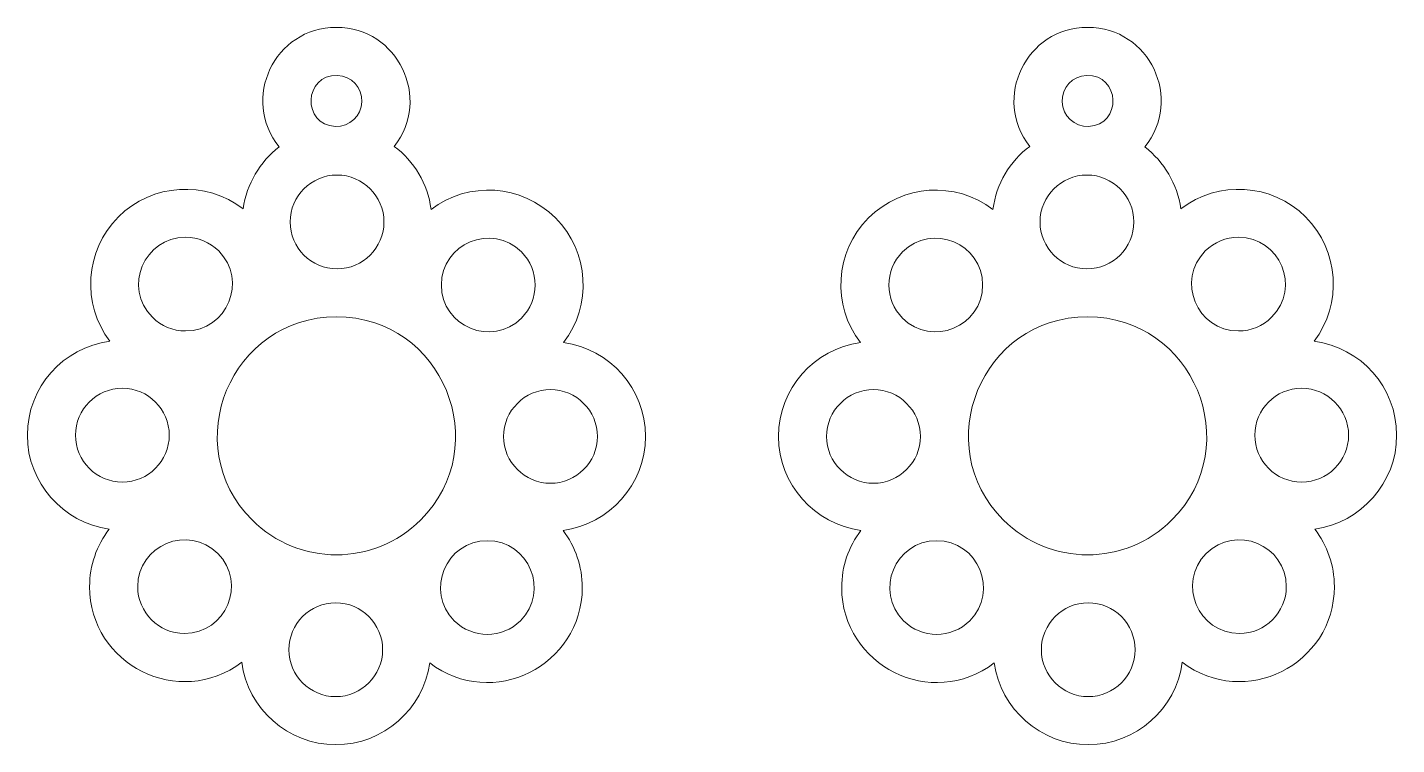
# Model space of a CAD drawing. Header units: inches. Extents: x 30 to 258, y 16 to 135.
import ezdxf

# ---------------------------------------------------------------- set-up
doc = ezdxf.new("R2010")
doc.units = ezdxf.units.IN
doc.header["$MEASUREMENT"] = 0
doc.layers.add('_U+0421_U+043B_U+043E_U+0439 1', color=7, linetype='Continuous')

msp = doc.modelspace()

# ---------------------------------------------------------------- linework, layer by layer
at = {"layer": '_U+0421_U+043B_U+043E_U+0439 1', "color": 1, "lineweight": 9, "true_color": 0xff0000}
for points, knots in [([(132.92, 67.09), (132.92, 75.07), (126.98, 81.67), (119.29, 82.73), (124.04, 88.93), (123.59, 97.84), (117.93, 103.51), (112.31, 109.12), (103.49, 109.67), (97.23, 104.93), (96.67, 109.2), (94.38, 112.94), (91.11, 115.43), (97.37, 123.42), (91.71, 135.25), (81.47, 135.25), (71.08, 135.25), (65.55, 123.26), (71.93, 115.33), (68.75, 112.86), (66.52, 109.2), (65.94, 105.02), (59.75, 109.76), (50.83, 109.32), (45.17, 103.66), (39.53, 98.02), (39.07, 89.15), (43.74, 82.96), (36.01, 81.94), (30.02, 75.32), (30.02, 67.31), (30.02, 59.33), (35.96, 52.74), (43.65, 51.67), (41.54, 48.93), (40.38, 45.59), (40.38, 42.07), (40.38, 29.09), (55.3, 21.58), (65.71, 29.47), (66.74, 21.74), (73.36, 15.75), (81.36, 15.75), (89.34, 15.75), (95.93, 21.69), (97, 29.38), (107.44, 21.39), (122.4, 28.92), (122.4, 41.92), (122.4, 45.41), (121.27, 48.71), (119.2, 51.44), (126.93, 52.47), (132.92, 59.09), (132.92, 67.09)], [0, 0, 0, 0, 1, 1, 1, 2, 2, 2, 3, 3, 3, 4, 4, 4, 5, 5, 5, 6, 6, 6, 7, 7, 7, 8, 8, 8, 9, 9, 9, 10, 10, 10, 11, 11, 11, 12, 12, 12, 13, 13, 13, 14, 14, 14, 15, 15, 15, 16, 16, 16, 17, 17, 17, 18, 18, 18, 18]), ([(168.8, 51.44), (166.73, 48.71), (165.59, 45.41), (165.59, 41.92), (165.59, 28.92), (180.56, 21.39), (191, 29.38), (192.06, 21.69), (198.66, 15.75), (206.64, 15.75), (214.64, 15.75), (221.26, 21.74), (222.29, 29.47), (232.7, 21.58), (247.61, 29.09), (247.61, 42.07), (247.61, 45.59), (246.46, 48.93), (244.35, 51.67), (252.04, 52.74), (257.98, 59.33), (257.98, 67.31), (257.98, 75.32), (251.99, 81.94), (244.25, 82.96), (248.93, 89.15), (248.47, 98.02), (242.83, 103.66), (237.17, 109.32), (228.25, 109.76), (222.06, 105.02), (221.48, 109.2), (219.25, 112.86), (216.06, 115.33), (222.45, 123.26), (216.92, 135.25), (206.53, 135.25), (196.29, 135.25), (190.62, 123.42), (196.89, 115.43), (193.61, 112.94), (191.33, 109.2), (190.77, 104.93), (184.51, 109.67), (175.69, 109.12), (170.07, 103.51), (164.41, 97.84), (163.96, 88.93), (168.7, 82.73), (161.02, 81.67), (155.08, 75.07), (155.08, 67.09), (155.08, 59.09), (161.07, 52.47), (168.8, 51.44)], [0, 0, 0, 0, 1, 1, 1, 2, 2, 2, 3, 3, 3, 4, 4, 4, 5, 5, 5, 6, 6, 6, 7, 7, 7, 8, 8, 8, 9, 9, 9, 10, 10, 10, 11, 11, 11, 12, 12, 12, 13, 13, 13, 14, 14, 14, 15, 15, 15, 16, 16, 16, 17, 17, 17, 18, 18, 18, 18]), ([(81.63, 127.25), (83.97, 127.16), (85.81, 125.19), (85.72, 122.85), (85.64, 120.5), (83.66, 118.66), (81.32, 118.75), (75.71, 118.95), (75.99, 127.45), (81.63, 127.25)], [0, 0, 0, 0, 1, 1, 1, 2, 2, 2, 3, 3, 3, 3]), ([(206.68, 118.75), (204.34, 118.66), (202.36, 120.49), (202.28, 122.84), (202.19, 125.19), (204.03, 127.16), (206.37, 127.25), (212.01, 127.45), (212.29, 118.95), (206.68, 118.75)], [0, 0, 0, 0, 1, 1, 1, 2, 2, 2, 3, 3, 3, 3]), ([(81.58, 110.65), (85.89, 110.65), (89.39, 107.15), (89.39, 102.84), (89.39, 98.54), (85.89, 95.03), (81.58, 95.03), (77.27, 95.03), (73.77, 98.54), (73.77, 102.84), (73.77, 107.15), (77.28, 110.65), (81.58, 110.65)], [0, 0, 0, 0, 1, 1, 1, 2, 2, 2, 3, 3, 3, 4, 4, 4, 4]), ([(214.23, 102.84), (214.23, 98.54), (210.73, 95.03), (206.42, 95.03), (202.11, 95.03), (198.61, 98.54), (198.61, 102.84), (198.61, 107.15), (202.11, 110.65), (206.42, 110.65), (210.73, 110.65), (214.23, 107.15), (214.23, 102.84)], [0, 0, 0, 0, 1, 1, 1, 2, 2, 2, 3, 3, 3, 4, 4, 4, 4]), ([(112.27, 97.85), (115.32, 94.8), (115.32, 89.85), (112.27, 86.81), (107.4, 81.94), (98.94, 85.34), (98.94, 92.33), (98.94, 99.21), (107.33, 102.79), (112.27, 97.85)], [0, 0, 0, 0, 1, 1, 1, 2, 2, 2, 3, 3, 3, 3]), ([(189.06, 92.33), (189.06, 85.34), (180.6, 81.94), (175.73, 86.81), (172.68, 89.85), (172.68, 94.8), (175.73, 97.85), (180.67, 102.79), (189.06, 99.21), (189.06, 92.33)], [0, 0, 0, 0, 1, 1, 1, 2, 2, 2, 3, 3, 3, 3]), ([(56.35, 100.29), (58.43, 100.29), (60.39, 99.47), (61.87, 98), (66.74, 93.13), (63.33, 84.67), (56.35, 84.67), (54.26, 84.67), (52.3, 85.48), (50.83, 86.96), (45.91, 91.88), (49.44, 100.29), (56.35, 100.29)], [0, 0, 0, 0, 1, 1, 1, 2, 2, 2, 3, 3, 3, 4, 4, 4, 4]), ([(237.17, 86.96), (235.7, 85.48), (233.74, 84.67), (231.65, 84.67), (224.67, 84.67), (221.26, 93.13), (226.13, 98), (227.61, 99.47), (229.57, 100.29), (231.65, 100.29), (238.56, 100.29), (242.09, 91.88), (237.17, 86.96)], [0, 0, 0, 0, 1, 1, 1, 2, 2, 2, 3, 3, 3, 4, 4, 4, 4]), ([(95.5, 53.18), (95.5, 53.18), (95.5, 53.18), (95.5, 53.18), (87.76, 45.44), (75.18, 45.44), (67.45, 53.18), (54.98, 65.65), (63.89, 87.03), (81.47, 87.03), (99.23, 87.03), (107.86, 65.54), (95.5, 53.18)], [0, 0, 0, 0, 1, 1, 1, 2, 2, 2, 3, 3, 3, 4, 4, 4, 4]), ([(206.53, 87.03), (224.11, 87.03), (233.02, 65.65), (220.55, 53.18), (212.82, 45.44), (200.24, 45.44), (192.5, 53.18), (192.5, 53.18), (192.5, 53.18), (192.5, 53.18), (180.14, 65.54), (188.77, 87.03), (206.53, 87.03)], [0, 0, 0, 0, 1, 1, 1, 2, 2, 2, 3, 3, 3, 4, 4, 4, 4]), ([(38.02, 67.31), (38.02, 71.61), (41.53, 75.12), (45.83, 75.12), (50.14, 75.12), (53.64, 71.61), (53.64, 67.31), (53.64, 63), (50.14, 59.5), (45.83, 59.5), (41.53, 59.5), (38.02, 63), (38.02, 67.31)], [0, 0, 0, 0, 1, 1, 1, 2, 2, 2, 3, 3, 3, 4, 4, 4, 4]), ([(117.11, 59.29), (112.81, 59.29), (109.31, 62.79), (109.31, 67.09), (109.31, 71.4), (112.81, 74.9), (117.11, 74.9), (121.42, 74.9), (124.92, 71.4), (124.92, 67.09), (124.92, 62.79), (121.42, 59.29), (117.11, 59.29)], [0, 0, 0, 0, 1, 1, 1, 2, 2, 2, 3, 3, 3, 4, 4, 4, 4]), ([(163.08, 67.09), (163.08, 71.4), (166.58, 74.9), (170.89, 74.9), (175.19, 74.9), (178.69, 71.4), (178.69, 67.09), (178.69, 62.79), (175.19, 59.29), (170.89, 59.29), (166.58, 59.29), (163.08, 62.79), (163.08, 67.09)], [0, 0, 0, 0, 1, 1, 1, 2, 2, 2, 3, 3, 3, 4, 4, 4, 4]), ([(242.17, 59.5), (237.86, 59.5), (234.36, 63), (234.36, 67.31), (234.36, 71.61), (237.86, 75.12), (242.17, 75.12), (246.47, 75.12), (249.98, 71.61), (249.98, 67.31), (249.98, 63), (246.47, 59.5), (242.17, 59.5)], [0, 0, 0, 0, 1, 1, 1, 2, 2, 2, 3, 3, 3, 4, 4, 4, 4]), ([(56.19, 34.27), (51.88, 34.27), (48.39, 37.76), (48.39, 42.07), (48.39, 48.96), (56.78, 52.53), (61.72, 47.6), (66.63, 42.68), (63.1, 34.27), (56.19, 34.27)], [0, 0, 0, 0, 1, 1, 1, 2, 2, 2, 3, 3, 3, 3]), ([(226.29, 47.6), (231.22, 52.53), (239.61, 48.96), (239.61, 42.08), (239.61, 37.76), (236.12, 34.27), (231.81, 34.27), (224.9, 34.27), (221.37, 42.68), (226.29, 47.6)], [0, 0, 0, 0, 1, 1, 1, 2, 2, 2, 3, 3, 3, 3]), ([(112.12, 36.4), (109.07, 33.35), (104.13, 33.35), (101.08, 36.4), (96.16, 41.32), (99.69, 49.73), (106.6, 49.73), (113.58, 49.73), (116.99, 41.28), (112.12, 36.4)], [0, 0, 0, 0, 1, 1, 1, 2, 2, 2, 3, 3, 3, 3]), ([(181.4, 49.73), (188.31, 49.73), (191.84, 41.32), (186.92, 36.4), (183.87, 33.35), (178.93, 33.35), (175.88, 36.4), (171.01, 41.28), (174.42, 49.73), (181.4, 49.73)], [0, 0, 0, 0, 1, 1, 1, 2, 2, 2, 3, 3, 3, 3]), ([(81.36, 23.75), (77.06, 23.75), (73.56, 27.25), (73.56, 31.56), (73.56, 35.87), (77.06, 39.37), (81.36, 39.37), (85.67, 39.37), (89.17, 35.87), (89.17, 31.56), (89.17, 27.25), (85.67, 23.75), (81.36, 23.75)], [0, 0, 0, 0, 1, 1, 1, 2, 2, 2, 3, 3, 3, 4, 4, 4, 4]), ([(198.83, 31.56), (198.83, 35.86), (202.33, 39.37), (206.63, 39.37), (210.94, 39.37), (214.44, 35.87), (214.44, 31.56), (214.44, 27.25), (210.94, 23.75), (206.63, 23.75), (202.33, 23.75), (198.83, 27.25), (198.83, 31.56)], [0, 0, 0, 0, 1, 1, 1, 2, 2, 2, 3, 3, 3, 4, 4, 4, 4])]:
    msp.add_open_spline(points, degree=3, knots=knots, dxfattribs=at)

doc.saveas('drawing.dxf')
